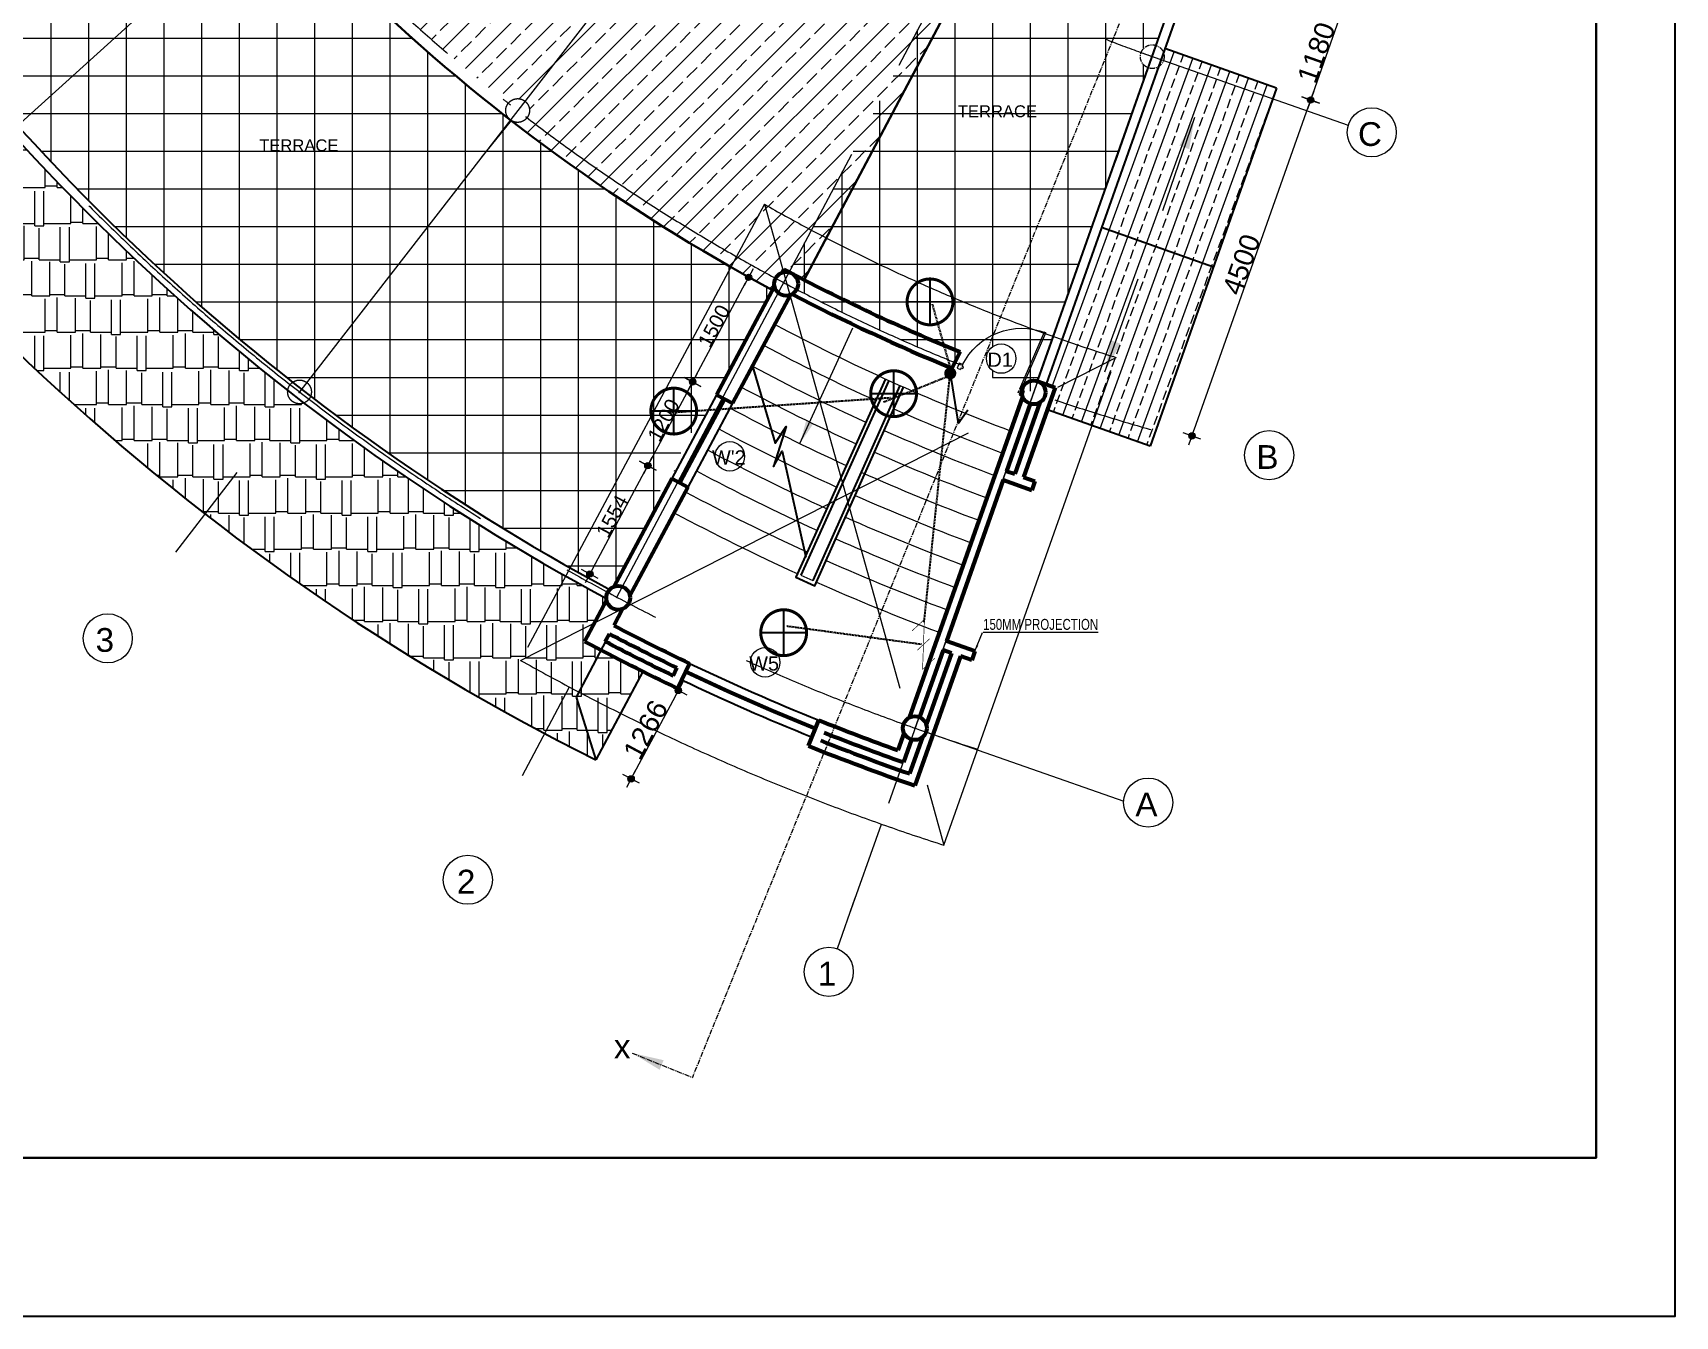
# Model space of a CAD drawing. Header units: millimetres. Extents: x -582 to 488037, y -1142837 to 903.
# Drawn here: x 435735 to 456500, y -1142837 to -1126622 of the extents above; entities that cross this region are included whole.
import ezdxf

# ---------------------------------------------------------------- set-up
doc = ezdxf.new("R2010")
doc.units = ezdxf.units.MM
doc.header["$PDMODE"] = 3
doc.linetypes.add('CENTERX2', pattern=[101.6, 63.5, -12.7, 12.7, -12.7])
doc.linetypes.add('DASHED', pattern=[19.05, 12.7, -6.35])
doc.layers.add('A New CL', color=7, linetype='CENTERX2', lineweight=13, true_color=0x18bbcd)
doc.layers.add('Pipe line', color=7, linetype='Continuous', lineweight=60, true_color=0x0070ff)
for name, color, linetype, lineweight in [('A_Wall 01', 7, 'Continuous', 53), ('COLUMN-HATCH', 1, 'Continuous', 53), ('Dim', 160, 'Continuous', 20), ('Dimension', 5, 'Continuous', 13), ('door', 62, 'Continuous', 18), ('dw', 92, 'Continuous', 15), ('furniture', 43, 'Continuous', 13), ('ha', 252, 'Continuous', 5), ('hatch', 9, 'Continuous', 0), ('hatch2', 252, 'Continuous', 18), ('railing', 220, 'Continuous', 25), ('stair', 20, 'Continuous', 20), ('T-TEXT', 1, 'Continuous', 15), ('WALL2', 1, 'Continuous', 25), ('window', 210, 'Continuous', 25)]:
    doc.layers.add(name, color=color, linetype=linetype, lineweight=lineweight)
doc.layers.add('E_Electrical Layout', color=210, linetype='Continuous')
doc.styles.add('Arial', font='arial.ttf')
doc.styles.get("Standard").update_dxf_attribs({"font": 'arial.ttf', "width": 0.75})
doc.dimstyles.new('A_ Detail', dxfattribs={"dimtxt": 250, "dimasz": 80, "dimexe": 75, "dimexo": 0, "dimgap": 4, "dimtad": 1, "dimdec": 0, "dimzin": 1, "dimdsep": 46, "dimtxsty": 'Arial', "dimblk": 'dot 2', "dimcen": 0.09375, "dimclrd": 5, "dimclre": 5, "dimclrt": 256, "dimadec": 0, "dimazin": 0, "dimtfac": 0.75, "dimtdec": 0, "dimtix": 1, "dimtmove": 1, "dimatfit": 3, "dimfxl": 75, "dimfxlon": 1, "dimtolj": 1, "dimtzin": 0, "dimlwd": 13, "dimlwe": 9, "dimarcsym": 0})
pattern_1 = [(0, (-69810, -65127.35), (0, 476.25), []), (90, (-69810, -65127.35), (-476.25, 3e-14), [])]
pattern_2 = [(70, (-69810, -65127.35), (-234.923155, 85.505036), []), (70, (-69650.04, -65052.76), (-234.923155, 85.505036), [120, -50])]
pattern_3 = [(0, (-69810, -65127.35), (971.55, 457.2), [228.6, -190.5, 266.7, -114.3, 342.9, -152.4]), (0, (-69581.4, -65108.3), (971.55, 457.2), [190.5, -723.9, 152.4, -228.6]), (0, (-69124.2, -65155.92), (971.55, 457.2), [114.3, -1181.1]), (90, (-69810, -65127.35), (-323.85, 457.2), [438.15, -1390.65]), (90, (-69581.4, -65127.35), (-323.85, 457.2), [428.625, -1400.175]), (90, (-69390.9, -65127.35), (-323.85, 457.2), [400.05, -1428.75]), (90, (-69124.2, -65155.92), (-323.85, 457.2), [438.15, -1390.65]), (90, (-69009.9, -65155.92), (-323.85, 457.2), [438.15, -1390.65]), (90, (-68667, -65127.35), (-323.85, 457.2), [419.1, -1409.7])]

# ---------------------------------------------------------------- blocks, each defined once
blk = doc.blocks.new('A$C115C1E31')
blk.add_circle((-22, 86), 150)
blk = doc.blocks.new('dot1')
at = {"layer": 'hatch'}
h = blk.add_hatch(color=256, dxfattribs=at)
edge = h.paths.add_edge_path()
edge.add_arc((0, 0), 1, 0, 360)
for p, q in [((0, 3), (0, -3)), ((3, 0), (-3, 0))]:
    blk.add_line(p, q, dxfattribs=at)
blk.add_circle((0, 0), 1, dxfattribs=at)
blk = doc.blocks.new('dot 2')
at = {"layer": 'hatch', "xscale": 0.5, "yscale": 0.5, "zscale": 0.5}
blk.add_blockref('dot1', (0, 0), dxfattribs=at)
blk = doc.blocks.new('d1')
at = {"layer": 'door'}
for p, q in [((46, 35), (46, 819)), ((46, 819), (69, 819)), ((69, 819), (69, 35)), ((46, 35), (46, 12)), ((69, 35), (46, 35)), ((46, 12), (69, 12)), ((854, 12), (831, 12)), ((854, 35), (854, 12)), ((46, -11), (69, -11)), ((46, -11), (46, -35)), ((854, -12), (831, -12)), ((854, -12), (854, -35))]:
    blk.add_line(p, q, dxfattribs=at)
blk.add_lwpolyline([(46, -35), (0, -35), (0, 35), (46, 35)], close=True, dxfattribs=at)
for points in [[(69, -11), (69, 12)], [(831, -12), (831, 12)], [(854, 35), (900, 35), (900, -35), (854, -35)]]:
    blk.add_lwpolyline(points, dxfattribs=at)
blk.add_arc((18, -17), 837, 2.7517, 88.0714, dxfattribs=at)
blk = doc.blocks.new('*D336')
at = {"layer": 'DEFPOINTS', "color": 0, "transparency": 16777216}
for p in [(443511, -1132090), (443813, -1132252), (443080, -1133622)]:
    blk.add_point(p, dxfattribs=at)
at = {"layer": 'Dimension', "color": 5, "lineweight": 9, "transparency": 16777216}
for p, q in [((443577, -1132126), (443445, -1132055)), ((442844, -1133496), (442712, -1133425))]:
    blk.add_line(p, q, dxfattribs=at)
at = {"layer": 'Dimension', "color": 5, "lineweight": 13, "transparency": 16777216}
blk.add_line((442816, -1133390), (443474, -1132161), dxfattribs=at)
at = {"layer": 'Dimension', "color": 5, "lineweight": 13, "transparency": 16777216, "xscale": 80, "yscale": 80, "zscale": 80}
for p, rotation in [((443511, -1132090), 61.85173283814558), ((442778, -1133460), 241.8517328381456)]:
    blk.add_blockref('dot 2', p, dxfattribs=dict(at, rotation=rotation))
at = {"layer": 'Dimension', "transparency": 16777216, "insert": (443060, -1132730), "char_height": 180, "attachment_point": 5, "rotation": 61.8517, "style": 'Arial'}
blk.add_mtext('\\A1;1554', dxfattribs=at)
blk = doc.blocks.new('*D337')
at = {"layer": 'DEFPOINTS', "color": 0, "transparency": 16777216}
for p in [(444077, -1131032), (444379, -1131194), (443813, -1132252)]:
    blk.add_point(p, dxfattribs=at)
at = {"layer": 'Dimension', "color": 5, "lineweight": 9, "transparency": 16777216}
for p, q in [((444144, -1131068), (444011, -1130997)), ((443577, -1132126), (443445, -1132055))]:
    blk.add_line(p, q, dxfattribs=at)
at = {"layer": 'Dimension', "color": 5, "lineweight": 13, "transparency": 16777216}
blk.add_line((443549, -1132020), (444040, -1131103), dxfattribs=at)
at = {"layer": 'Dimension', "color": 5, "lineweight": 13, "transparency": 16777216, "xscale": 80, "yscale": 80, "zscale": 80}
for p, rotation in [((444077, -1131032), 61.85173283771083), ((443511, -1132090), 241.8517328377108)]:
    blk.add_blockref('dot 2', p, dxfattribs=dict(at, rotation=rotation))
at = {"layer": 'Dimension', "transparency": 16777216, "insert": (443710, -1131516), "char_height": 180, "attachment_point": 5, "rotation": 61.8517, "style": 'Arial'}
blk.add_mtext('\\A1;1200', dxfattribs=at)
blk = doc.blocks.new('*D338')
at = {"layer": 'DEFPOINTS', "color": 0, "transparency": 16777216}
for p in [(444785, -1129710), (445087, -1129871), (444379, -1131194)]:
    blk.add_point(p, dxfattribs=at)
at = {"layer": 'Dimension', "color": 5, "lineweight": 13, "transparency": 16777216}
blk.add_line((444115, -1130962), (444747, -1129780), dxfattribs=at)
at = {"layer": 'Dimension', "color": 5, "lineweight": 9, "transparency": 16777216}
for p, q in [((444851, -1129745), (444719, -1129674)), ((444144, -1131068), (444011, -1130997))]:
    blk.add_line(p, q, dxfattribs=at)
at = {"layer": 'Dimension', "color": 5, "lineweight": 13, "transparency": 16777216, "xscale": 80, "yscale": 80, "zscale": 80}
for p, rotation in [((444785, -1129710), 61.85173283771083), ((444077, -1131032), 241.8517328377108)]:
    blk.add_blockref('dot 2', p, dxfattribs=dict(at, rotation=rotation))
at = {"layer": 'Dimension', "transparency": 16777216, "insert": (444347, -1130326), "char_height": 180, "attachment_point": 5, "rotation": 61.8517, "style": 'Arial'}
blk.add_mtext('\\A1;1500', dxfattribs=at)
blk = doc.blocks.new('*D347')
at = {"layer": 'DEFPOINTS', "color": 0, "transparency": 16777216}
for p in [(443449, -1134691), (443897, -1134931), (442852, -1135808)]:
    blk.add_point(p, dxfattribs=at)
at = {"layer": 'Dim', "color": 5, "lineweight": 13, "transparency": 16777216}
blk.add_line((443338, -1135977), (443860, -1135002), dxfattribs=at)
at = {"layer": 'Dim', "color": 5, "lineweight": 9, "transparency": 16777216}
for p, q in [((443831, -1134896), (443964, -1134967)), ((443234, -1136012), (443366, -1136083))]:
    blk.add_line(p, q, dxfattribs=at)
at = {"layer": 'Dim', "color": 5, "lineweight": 13, "transparency": 16777216, "xscale": 80, "yscale": 80, "zscale": 80}
for p, rotation in [((443897, -1134931), 61.85173284647227), ((443300, -1136048), 241.8517328464723)]:
    blk.add_blockref('dot 2', p, dxfattribs=dict(at, rotation=rotation))
at = {"layer": 'Dim', "transparency": 16777216, "insert": (443483, -1135427), "char_height": 250, "attachment_point": 5, "rotation": 61.8517, "style": 'Arial'}
blk.add_mtext('\\A1;1266', dxfattribs=at)
blk = doc.blocks.new('*D348')
at = {"layer": 'DEFPOINTS', "color": 0, "transparency": 16777216}
for p in [(451461, -1127319), (451891, -1127471), (448663, -1131103)]:
    blk.add_point(p, dxfattribs=at)
at = {"layer": 'Dim', "color": 5, "lineweight": 9, "transparency": 16777216}
for p, q in [((451820, -1127446), (451962, -1127496)), ((450321, -1131689), (450462, -1131739))]:
    blk.add_line(p, q, dxfattribs=at)
at = {"layer": 'Dim', "color": 5, "lineweight": 13, "transparency": 16777216}
blk.add_line((450418, -1131638), (451865, -1127546), dxfattribs=at)
at = {"layer": 'Dim', "color": 5, "lineweight": 13, "transparency": 16777216, "xscale": 80, "yscale": 80, "zscale": 80}
for p, rotation in [((451891, -1127471), 70.53016339923839), ((450391, -1131714), 250.5301633992384)]:
    blk.add_blockref('dot 2', p, dxfattribs=dict(at, rotation=rotation))
at = {"layer": 'Dim', "transparency": 16777216, "insert": (451017, -1129549), "char_height": 250, "attachment_point": 5, "rotation": 70.5302, "style": 'Arial'}
blk.add_mtext('\\A1;4500', dxfattribs=at)
blk = doc.blocks.new('*D349')
at = {"layer": 'DEFPOINTS', "color": 0, "transparency": 16777216}
for p in [(451204, -1125976), (452285, -1126358), (451461, -1127319)]:
    blk.add_point(p, dxfattribs=at)
at = {"layer": 'Dim', "color": 5, "lineweight": 13, "transparency": 16777216}
blk.add_line((451918, -1127396), (452258, -1126434), dxfattribs=at)
at = {"layer": 'Dim', "color": 5, "lineweight": 9, "transparency": 16777216}
for p, q in [((452214, -1126333), (452355, -1126383)), ((451820, -1127446), (451962, -1127496))]:
    blk.add_line(p, q, dxfattribs=at)
at = {"layer": 'Dim', "color": 5, "lineweight": 13, "transparency": 16777216, "xscale": 80, "yscale": 80, "zscale": 80}
for p, rotation in [((452285, -1126358), 70.53016339923839), ((451891, -1127471), 250.5301633992384)]:
    blk.add_blockref('dot 2', p, dxfattribs=dict(at, rotation=rotation))
at = {"layer": 'Dim', "transparency": 16777216, "insert": (451964, -1126871), "char_height": 250, "attachment_point": 5, "rotation": 70.5302, "style": 'Arial'}
blk.add_mtext('\\A1;1180', dxfattribs=at)
blk = doc.blocks.new('mb')
at = {"const_width": 20}
blk.add_lwpolyline([(18, 151, -0.887546), (18, -151, -1.126702), (18, 151, -0.226057)], format="xyb", dxfattribs=at)
at = {"const_width": 12.5}
for points in [[(0, -151), (0, 151)], [(-151, 0), (151, 0)]]:
    blk.add_lwpolyline(points, dxfattribs=at)
blk = doc.blocks.new('A$C08380FCA')
blk.add_blockref('mb', (162, 162))
blk = doc.blocks.new('sw2')
at = {"const_width": 3}
for points in [[(-240, 0), (-183.4, -56.6)], [(-240, 0), (0, 0)], [(-148.3, 28.3), (-91.7, -28.3)], [(-56.6, 56.6), (0, 0)]]:
    blk.add_lwpolyline(points, dxfattribs=at)
blk = doc.blocks.new('A$C1FE928F8')
blk.add_blockref('sw2', (241.1, 57.6))
blk = doc.blocks.new('A$C084274A9')
for p, q in [((49.5, 235), (0, 185.5)), ((49.5, 25), (49.5, 235))]:
    blk.add_line(p, q)
at = {"const_width": 25}
blk.add_lwpolyline([(49.5, 12.5, 1), (49.5, 37.5, 1)], format="xyb", close=True, dxfattribs=at)

msp = doc.modelspace()

# ---------------------------------------------------------------- hatches: boundary and pattern name
at = {"layer": 'ha'}
h = msp.add_hatch(dxfattribs=at)
h.set_pattern_fill('NET', color=256, scale=150, style=0)
h.set_pattern_definition(pattern_1)
h.paths.add_polyline_path([(445087, -1129871.5, -0.0419951), (441782.1, -1127728.7), (441408.1, -1128191.7), (439198.8, -1131040.3, -0.2318052), (439256.9, -1131158.8, -0.0918414), (439246.9, -1131212.6, 0.0405681), (443029.8, -1133655.5, -0.1023465), (443080.4, -1133621.9), (443695.6, -1132471.9), (443643, -1132443.1), (444099.6, -1131610.9), (444143.5, -1131634.9)])
h.paths.add_polyline_path([(438738.9, -1124907.2), (435622.5, -1127722.8, -0.1857696), (435661.2, -1127823.4, -0.136524), (435639.6, -1127900.9, 0.0415416), (439020, -1131036.6, -0.3306878), (439198.8, -1131040.3), (441772.8, -1127721.5, -0.0441293), (438738.9, -1124907.2)])
h.paths.add_polyline_path([(436246.1, -1121604.3, -0.0064161), (435933.3, -1121088.9), (436003.9, -1121047.3, -0.2828255), (435865.4, -1120973), (433747.8, -1122205.1, -0.1325033), (433768.1, -1122280.6, -0.2573774), (433698.2, -1122407.4, 0.0064089), (434045.1, -1122979)])
h.paths.add_polyline_path([(434041.6, -1116585.3, -0.4208897), (433848.8, -1116491.1), (433144.1, -1116722.6, 0.0000516), (433145.7, -1116727.4), (431525.8, -1117259.4, -0.0711207), (431531.8, -1117301.4, -0.3140656), (431433.7, -1117442.2, 0.0495676), (433547.4, -1122148.3, -0.4036464), (433747.8, -1122205.1), (435865.4, -1120973, -0.1325033), (435845.1, -1120897.6, -0.267914), (435920.1, -1120767.7, -0.049231)])
h.paths.add_polyline_path([(432857.4, -1111779.2, -0.1684765), (432812.6, -1111691.7), (432075.1, -1111771.4, 0.0523975), (433144.1, -1116722.6), (433848.8, -1116491.1, -0.0800774), (433841.2, -1116444, -0.0956408), (433852, -1116388.2, -0.0503869)])
h.paths.add_polyline_path([(438568, -1127929.1), (439628.1, -1127929.1), (439628.1, -1128159.2), (438568, -1128159.2)], flags=24)
h = msp.add_hatch(dxfattribs=at)
h.set_pattern_fill('NET', color=256, scale=150, style=0)
h.set_pattern_definition(pattern_1)
h.paths.add_polyline_path([(432595.7, -1123890.2, 0.0440843), (435543.1, -1127794.6), (438738.9, -1124907.2, -0.0440843), (436248.3, -1121607.8)])
h = msp.add_hatch(dxfattribs=at)
h.set_pattern_fill('NET', color=256, scale=150, style=0)
h.set_pattern_definition(pattern_1)
h.paths.add_polyline_path([(447525.3, -1125899.4, 0.0322243), (449747.8, -1126871, -0.4019036), (449934.1, -1126779.2), (451334, -1122819.2, -0.3964208), (451245.9, -1122633.5, -0.0306448), (449636, -1121930.8, -0.0521969), (449618, -1121956.4)])
h.paths.add_polyline_path([(447472.6, -1125872.1, -0.4222182), (447266.8, -1125934.2), (445227.7, -1129776.5, 0.0370343), (448388.9, -1131164.9), (449838.8, -1127063.7, -0.3178439), (449738.8, -1126922.2, -0.0873925), (449747.8, -1126871, -0.0330131)])
h.paths.add_polyline_path([(448164.8, -1130737.6, -1), (447792.5, -1130737.6, -1)], flags=16)
h.paths.add_polyline_path([(447792.6, -1130616.4), (448138.5, -1130616.4), (448138.5, -1130887.1), (447792.6, -1130887.1)], flags=24)
h.paths.add_polyline_path([(447400.6, -1127498.3), (448460.7, -1127498.3), (448460.7, -1127728.4), (447400.6, -1127728.4)], flags=24)
at = {"layer": 'hatch2'}
h = msp.add_hatch(dxfattribs=at)
h.set_pattern_fill('JIS_STN_2.5', color=30, scale=150, style=0)
h.set_pattern_definition([(45, (-69810, -65127.35), (-265.16504, 265.16504), []), (45, (-69545.25, -65127.35), (-265.16504, 265.16504), [180, -75])])
h.paths.add_polyline_path([(440062.7, -1119220.3, -0.1404915), (440039.9, -1119140.9, -0.2598066), (440111, -1119013.3, -0.0038649), (439960.6, -1118763.9, -0.1771701), (439859.2, -1118782.4), (438843.7, -1119373.2), (436062.5, -1121012.8, 0.0048093), (436294.2, -1121397.3, -0.4132736), (436500.5, -1121445.3)], flags=17)
h.paths.add_polyline_path([(440270, -1119267.7, -0.5904524), (440039.9, -1119140.9, -0.2598066), (440111, -1119013.3, -0.0038649), (439960.6, -1118763.9, -0.1771701), (439859.2, -1118782.4), (438843.7, -1119373.2), (435933.3, -1121088.9, 0.0505596), (438738.9, -1124907.2), (442078, -1121890.5, -0.1857754), (442039.3, -1121790, -0.2134819), (442089.3, -1121678.1, -0.0401432)])
h.paths.add_polyline_path([(436523.3, -1121524.8, -1), (436223.3, -1121524.8, -1)], flags=16)
h.paths.add_polyline_path([(444530.6, -1124165.6, -0.2318052), (444472.6, -1124047.1, -0.1680688), (444504.6, -1123954.4, -0.0401429), (442290.5, -1121900.7, -0.415776), (442078, -1121890.5), (438961.5, -1124706.1, -0.1857754), (439000.2, -1124806.7, -0.2112755), (438951.2, -1124917.7, 0.0409099), (441746.5, -1127510.6, -0.4132733), (441956.6, -1127484.4)])
h.paths.add_polyline_path([(447267.3, -1125934.4, -0.2736834), (447189.5, -1125803, -0.1248017), (447207.6, -1125731.5, -0.0390217), (444741.7, -1124138.2, -0.4161191), (444530.6, -1124165.6), (441956.6, -1127484.4, -0.2318052), (442014.7, -1127603, -0.1656023), (441983.5, -1127694.5, 0.0401359), (445126.9, -1129722.7, -0.1765189), (445203.3, -1129654), (445228.5, -1129606.9, 0.000854), (445298.4, -1129644.2)])
h.paths.add_polyline_path([(441983.5, -1127694.5, -0.3922377), (441782.4, -1127728.4), (441782.1, -1127728.7, 0.0419951), (445087, -1129871.5), (445112.4, -1129823.9, -0.0515163), (445109.3, -1129793.2, -0.1230066), (445126.9, -1129722.7, -0.0401359)])
h.paths.add_polyline_path([(447525.3, -1125899.4, -0.000788), (447472.6, -1125872.1, -0.4211186), (447267.3, -1125934.4), (445298.4, -1129644.2, 0.0022803), (445485.7, -1129742.5)])
h.paths.add_polyline_path([(438568, -1127929.1), (439628.1, -1127929.1), (439628.1, -1128159.2), (438568, -1128159.2)], flags=9)
h = msp.add_hatch(dxfattribs=at)
h.set_pattern_fill('AR-RSHKE', color=30, scale=1.5, style=0)
h.set_pattern_definition(pattern_3)
h.paths.add_polyline_path([(431507.4, -1124564.1), (430529.8, -1124331.7, 0.0060012), (430901.3, -1124942.7)])
h.paths.add_polyline_path([(433149.5, -1124954.5), (431507.4, -1124564.1), (430901.3, -1124942.7, 0.0441315), (434063.3, -1129131.5), (435399.9, -1127924, -0.1857813), (435361.2, -1127823.4, -0.0749685), (435367.8, -1127779.2, -0.0321979)])
h.paths.add_polyline_path([(435540.7, -1127970.5, -0.2644219), (435399.9, -1127924), (434063.3, -1129131.5, 0.0441309), (437911.2, -1132700.4), (439014.9, -1131277.4, -0.2318052), (438956.9, -1131158.8, -0.0307375), (438958, -1131140.4, -0.0418162)])
h.paths.add_polyline_path([(442049.8, -1133243.3, -0.0312123), (439161.7, -1131298.4, -0.2644279), (439014.9, -1131277.4), (437911.2, -1132700.4, 0.0429746), (442204.2, -1135474.5), (442546.1, -1134830.1)])
h.paths.add_polyline_path([(442546.1, -1134830.1), (442204.2, -1135474.5, 0.0061157), (442852, -1135808.1)])
h = msp.add_hatch(dxfattribs=at)
h.set_pattern_fill('JIS_STN_2.5', color=30, scale=100, angle=25, style=0)
h.set_pattern_definition(pattern_2)
h.paths.add_polyline_path([(451413.8, -1127453.8), (451461.4, -1127319.1), (450047.2, -1126819.2), (450029.3, -1126869.8, -0.1737779), (450030.7, -1126971)])
h.paths.add_polyline_path([(451413.8, -1127453.8), (450030.7, -1126971, -0.1783785), (449965.1, -1127051.4), (449247.3, -1129081.8), (450661.5, -1129581.8)])
h = msp.add_hatch(dxfattribs=at)
h.set_pattern_fill('JIS_STN_2.5', color=30, scale=100, angle=25, style=0)
h.set_pattern_definition(pattern_2)
h.paths.add_polyline_path([(450661.5, -1129581.8), (449247.3, -1129081.8), (448547.3, -1131061.9), (448662.8, -1131102.7), (448613.2, -1131242.9, 0.0147704), (449930.2, -1131650.5)])
h.paths.add_polyline_path([(448613.2, -1131242.9), (448562.9, -1131385.3), (449861.6, -1131844.5), (449930.2, -1131650.5, -0.0147704)])
h = msp.add_hatch(dxfattribs=at)
h.set_pattern_fill('AR-RSHKE', color=30, scale=1.5, style=0)
h.set_pattern_definition(pattern_3)
h.paths.add_polyline_path([(442989.5, -1133791.7, -0.0390897), (442986.5, -1133768.5, -0.0096182), (442049.8, -1133243.3), (442546.1, -1134830.1), (442797.7, -1134356.2, -0.0008514), (442711.9, -1134310.5)])
h.paths.add_polyline_path([(442546.1, -1134830.1), (442852, -1135808.1), (443449.4, -1134691.5, -0.0064243), (442797.7, -1134356.2)])

# ---------------------------------------------------------------- linework, layer by layer
at = {"layer": 'A New CL', "ltscale": 100}
for p, q in [((447743.8, -1116771.6), (432938.1, -1130148.1)), ((449212.3, -1118129.1), (436878.4, -1134032.1)), ((450849.8, -1119182.3), (441370.9, -1137044.3)), ((452385.5, -1119860.1), (445903.8, -1138194.5)), ((452055.3, -1120793.9), (445903.8, -1138194.5)), ((449745.1, -1126871.3), (452367.3, -1127786.6)), ((441782.5, -1127728.3), (441405.3, -1128195.1)), ((447025.8, -1135455.7), (449527.2, -1136329.5)), ((447025.8, -1135455.7), (449527.2, -1136329.5))]:
    msp.add_line(p, q, dxfattribs=at)
at = {"layer": 'A New CL', "color": 30}
msp.add_line((451874.8, -1120576.9), (444073.7, -1139821.4), dxfattribs=at)
at = {"layer": 'A New CL', "color": 5, "ltscale": 100}
for p, q in [((444986.1, -1128788.1), (447254.3, -1136886.8)), ((441902.8, -1134551), (449433, -1130724.2))]:
    msp.add_line(p, q, dxfattribs=at)
msp.add_lwpolyline([(444986.1, -1128788.1), (441902.8, -1134551, 0.0502496), (447254.3, -1136886.8), (449433, -1130724.2, -0.0533592)], format="xyb", close=True, dxfattribs=at)
at = {"layer": 'A New CL'}
msp.add_circle((449888.8, -1126922.2), 150, dxfattribs=at)
at = {"layer": 'A New CL', "ltscale": 100}
for centre in [(441864.7, -1127603), (439106.9, -1131158.8)]:
    msp.add_circle(centre, 150, dxfattribs=at)
for centre, radius, start, end in [((456168, -1109160.6), 23338.9, 157.6902, 257.35192), ((456168, -1109160.6), 27838.9, 162.15399, 252.25408), ((456166.7, -1109160.6), 18837.7, 155.89061, 250.53597), ((456168, -1109160.6), 23338.9, 231.62705, 231.92019)]:
    msp.add_arc(centre, radius, start, end, dxfattribs=at)
at = {"layer": 'A_Wall 01'}
for p, q in [((445228.5, -1129606.9), (445203.3, -1129654)), ((445112.4, -1129823.9), (444379.5, -1131193.8)), ((445315.2, -1129932.4), (444582.3, -1131302.3)), ((447457.9, -1130651.5), (447353.7, -1130857.5)), ((448438.9, -1131023.6), (448662.8, -1131102.7)), ((444379.5, -1131193.8), (444582.3, -1131302.3)), ((448249.8, -1131221), (446816, -1135276.6)), ((448662.8, -1131102.7), (448262.4, -1132235.3)), ((448346, -1131308.7), (448045.5, -1132158.7)), ((448468.6, -1131292), (448149.2, -1132195.3)), ((443813.4, -1132251.9), (443080.4, -1133621.9)), ((443813.4, -1132251.9), (444016.2, -1132360.4)), ((448005.5, -1132271.8), (447285.5, -1134308.5)), ((448005.5, -1132271.8), (448365.7, -1132399.1)), ((448045.5, -1132158.7), (448149.2, -1132195.3)), ((448262.4, -1132235.3), (448405.7, -1132286)), ((448405.7, -1132286), (448365.7, -1132399.1)), ((444016.2, -1132360.4), (443283.2, -1133730.4)), ((442989.5, -1133791.7), (442711.9, -1134310.5)), ((443192.3, -1133900.2), (443080.3, -1134109.6)), ((442970.9, -1134312), (443024.5, -1134215.9)), ((447645.7, -1134435.8), (447285.5, -1134308.5)), ((443886.6, -1134904.7), (444037.3, -1134588.8)), ((447245.5, -1134421.6), (446945.9, -1135269.1)), ((447349.2, -1134458.3), (447032.8, -1135353.2)), ((447462.4, -1134498.3), (447146, -1135393.2)), ((447349.2, -1134458.3), (447245.5, -1134421.6)), ((447605.7, -1134548.9), (447462.4, -1134498.3)), ((447645.7, -1134435.8), (447605.7, -1134548.9)), ((443830.1, -1134744.5), (443877.4, -1134645.2)), ((445541.8, -1135631), (445672.3, -1135306.2)), ((447146, -1135393.2), (446885, -1136131.5)), ((446749.9, -1135463.6), (446671.4, -1135685.6)), ((446846.1, -1135551.3), (446744.5, -1135838.9)), ((446984.2, -1135520.8), (446821, -1135982.4))]:
    msp.add_line(p, q, dxfattribs=at)
for centre, radius, start, end in [((456168, -1109160.6), 23188.9, 241.85167, 247.93762), ((456168, -1109160.6), 23418.9, 242.44496, 247.89067), ((456170.4, -1109161.3), 28173.9, 242.31447, 244.4912), ((456170.4, -1109161.3), 28523.9, 241.84678, 244.4912), ((456170.4, -1109161.3), 28403.9, 242.30879, 244.24914), ((456170.4, -1109161.3), 28293.9, 242.31447, 244.2482), ((456170.4, -1109161.3), 28173.9, 248.12274, 250.29629), ((456170.4, -1109161.3), 28523.9, 248.12274, 251.00221), ((456170.4, -1109161.3), 28403.9, 248.36481, 250.78231), ((456170.4, -1109161.3), 28293.9, 248.36575, 250.54029)]:
    msp.add_arc(centre, radius, start, end, dxfattribs=at)
at = {"layer": 'DEFPOINTS'}
msp.add_lwpolyline([(424800, -1142837.3), (456500, -1142837.3), (456500, -1098837.3), (424800, -1098837.3)], close=True, dxfattribs=at)
at = {"layer": 'Dimension'}
for centre, radius in [((452663.5, -1127878.9), 310.3), ((447978.7, -1130737.6), 186.2), ((451366.9, -1131958), 310.3), ((444548.2, -1131972.9), 186.2), ((436682.2, -1134272.4), 310.3), ((444994.1, -1134576.6), 186.2), ((449836.9, -1136348), 310.3), ((441235.4, -1137323.4), 310.3), ((445798.7, -1138486.4), 310.3)]:
    msp.add_circle(centre, radius, dxfattribs=at)
at = {"layer": 'dw'}
msp.add_line((443813.4, -1132251.9), (444016.2, -1132360.4), dxfattribs=at)
at = {"layer": 'dw', "lineweight": 30}
msp.add_lwpolyline([(425800, -1140837.3), (455500, -1140837.3), (455500, -1099837.3), (425800, -1099837.3)], close=True, dxfattribs=at)
at = {"layer": 'E_Electrical Layout', "linetype": 'DASHED'}
for p, q in [((447350, -1130900), (447110, -1130050)), ((447370, -1130940), (446490, -1131290)), ((447330, -1130920), (447000, -1134070)), ((443780, -1131420), (446580, -1131230)), ((446970, -1134350), (445270, -1134120))]:
    msp.add_line(p, q, dxfattribs=at)
at = {"layer": 'furniture'}
msp.add_arc((453241.4, -1115005.6), 19553.9, 241.26603, 241.33335, dxfattribs=at)
at = {"layer": 'railing', "lineweight": 30}
msp.add_line((449688.7, -1121823), (445485.7, -1129742.5), dxfattribs=at)
at = {"layer": 'railing'}
for p, q in [((451382.3, -1122682.6), (448434.2, -1131021.9)), ((451535.6, -1122609), (448547.3, -1131061.9)), ((451461.4, -1127319.1), (450047.2, -1126819.2)), ((451461.4, -1127319.1), (449861.6, -1131844.5)), ((450661.5, -1129581.8), (449247.3, -1129081.8)), ((446560, -1131015.2), (445446.5, -1133474.9)), ((446696.8, -1131076.6), (445598.2, -1133543)), ((449861.6, -1131844.5), (448562.9, -1131385.3)), ((443024.5, -1134215.9), (442604.4, -1135016.5)), ((443449.4, -1134691.5), (442852, -1135808.1)), ((442604.4, -1135016.5), (442852, -1135808.1))]:
    msp.add_line(p, q, dxfattribs=at)
for points in [[(444833.9, -1130834.3), (445121.4, -1131805.6), (445261.1, -1131594.1), (445101.2, -1132102.6), (445209.3, -1131906.8), (445508.2, -1133245.1)], [(446514.5, -1130994.5), (445380.3, -1133500), (445623.4, -1133609.2), (446742.5, -1131096.9)]]:
    msp.add_lwpolyline(points, dxfattribs=at)
at = {"layer": 'railing', "lineweight": 30}
msp.add_arc((456168, -1109160.6), 23488.9, 210.51929, 241.85168, dxfattribs=at)
at = {"layer": 'railing'}
for centre, radius, start, end in [((456168, -1109160.6), 27915.9, 211.75367, 241.8238), ((456168, -1109160.6), 27795.9, 212.00001, 241.8238), ((456165.6, -1109159.9), 29788.9, 210.61791, 243.45301)]:
    msp.add_arc(centre, radius, start, end, dxfattribs=at)
at = {"layer": 'stair'}
msp.add_lwpolyline([(445790.3, -1132715.5), (445446.5, -1133474.9), (445598.2, -1133543), (446696.8, -1131076.6)], dxfattribs=at)
for radius, start, end in [(24999.9, 241.95048, 249.45349), (25299.9, 241.95484, 245.53171), (25599.9, 241.95363, 245.53304), (25899.9, 241.95245, 245.53434), (26199.9, 241.9513, 245.5356), (25299.9, 246.10196, 249.46626), (26499.9, 241.95017, 245.53684), (25599.9, 246.10063, 249.47873), (26799.9, 241.94907, 245.53805), (25899.9, 246.09933, 249.49091), (27099.9, 241.94799, 245.53924), (26199.9, 245.98872, 249.50281), (27399.9, 241.94693, 245.54039), (26499.9, 246.09683, 249.51444), (27699.9, 241.9459, 245.54153), (26799.9, 246.09562, 249.52582), (27099.9, 246.09444, 249.53694), (27399.9, 246.09328, 249.54781), (27699.9, 246.09215, 249.55845)]:
    msp.add_arc((456869.7, -1108240.1), radius, start, end, dxfattribs=at)
at = {"layer": 'window'}
for p, q in [((444379.5, -1131193.8), (443813.4, -1132251.9)), ((444582.3, -1131302.3), (444016.2, -1132360.4))]:
    msp.add_line(p, q, dxfattribs=at)
at = {"layer": 'window', "const_width": 50}
msp.add_lwpolyline([(444480.9, -1131248.1), (443914.8, -1132306.2)], dxfattribs=at)
msp.add_lwpolyline([(443987.8, -1134692.6, 0.0158469), (445629.4, -1135413)], format="xyb", dxfattribs=at)
at = {"layer": 'window'}
for radius in [28173.9, 28403.9]:
    msp.add_arc((456170.4, -1109161.3), radius, 244.4912, 248.12274, dxfattribs=at)

# ---------------------------------------------------------------- block references
at = {"layer": 'COLUMN-HATCH'}
for p in [(445281.5, -1129879), (448411.1, -1131250.7), (443158.6, -1133846.8), (446908.8, -1135492.7)]:
    msp.add_blockref('A$C115C1E31', p, dxfattribs=at)
at = {"layer": 'E_Electrical Layout', "xscale": 1.905, "yscale": 1.905, "zscale": 1.905}
for p in [(446770, -1130329.8), (446310, -1131489.8), (443530, -1131709.8), (444920, -1134509.8)]:
    msp.add_blockref('A$C08380FCA', p, dxfattribs=at)
at = {"layer": 'E_Electrical Layout'}
for name, p, xscale, yscale, zscale, rotation in [('A$C084274A9', (447472, -1130824.9), 3.047999999999999, 3.047999999999999, 3.047999999999999, 188.8284395598778), ('A$C1FE928F8', (446855.4, -1134025.2), 2.6416, 2.6416, 2.6416, 267.9299693469588)]:
    msp.add_blockref(name, p, dxfattribs=dict(at, xscale=xscale, yscale=yscale, zscale=zscale, rotation=rotation))
at = {"layer": 'WALL2', "xscale": -1, "rotation": 336.5845043616021}
msp.add_blockref('d1', (448261.3, -1131183.5), dxfattribs=at)

# ---------------------------------------------------------------- texts
at = {"layer": 'Pipe line', "color": 5, "attachment_point": 5, "style": 'Arial'}
for s, insert, char_height in [('TERRACE', (447930.6, -1127613.3), 150), ('C', (452641.6, -1127902.5), 300), ('TERRACE', (439098, -1128044.2), 150), ('D1', (447965.5, -1130751.8), 180), ("W'2", (444535, -1131987), 180), ('B', (451345, -1131981.5), 300), ('3', (436645.2, -1134295.2), 300), ('W5', (444980.9, -1134590.7), 180), ('A', (449815, -1136371.5), 300), ('2', (441213.4, -1137346.9), 300), ('1', (445776.8, -1138510), 300), ('x', (443187, -1139429.6), 300)]:
    msp.add_mtext(s, dxfattribs=dict(at, insert=insert, char_height=char_height))
at = {"layer": 'T-TEXT', "ltscale": 0.005, "insert": (447750, -1134097.3), "char_height": 138, "attachment_point": 4}
msp.add_mtext('\\pi-414,l414,t414;{\\L\\C7;150MM PROJECTION}', dxfattribs=at)

# ---------------------------------------------------------------- dimensions: what is measured, and where the dimension line sits
at = {"layer": 'Dim'}
for base, p1, p2, picture, middle in [((452284.6, -1126358.1), (451461.4, -1127319.1), (451204.3, -1125976.2), '*D349', (451963.8, -1126870.7)), ((451891.2, -1127471), (448662.8, -1131102.7), (451461.4, -1127319.1), '*D348', (451017.1, -1129548.5))]:
    dim = msp.add_linear_dim(base=base, p1=p1, p2=p2, angle=250.53016, dimstyle='A_ Detail', dxfattribs=at)
    dim.commit()
    dim.dimension.update_dxf_attribs({"geometry": picture, "text_midpoint": middle})
dim = msp.add_aligned_dim(p1=(442852, -1135808.1), p2=(443449.4, -1134691.5), distance=-508.1, dimstyle='A_ Detail', dxfattribs=at)
dim.commit()
dim.dimension.update_dxf_attribs({"geometry": '*D347', "text_midpoint": (443482.7, -1135427.4)})
at = {"layer": 'Dimension'}
for base, p1, p2, picture, middle in [((444784.9, -1129709.9), (444379.5, -1131193.8), (445087, -1129871.5), '*D338', (444346.6, -1130325.8)), ((444077.4, -1131032.2), (443813.4, -1132251.9), (444379.5, -1131193.8), '*D337', (443709.8, -1131516))]:
    dim = msp.add_linear_dim(base=base, p1=p1, p2=p2, angle=241.85173, dimstyle='A_ Detail', override={"dimtxt": 180}, dxfattribs=at)
    dim.commit()
    dim.dimension.update_dxf_attribs({"geometry": picture, "text_midpoint": middle})
dim = msp.add_aligned_dim(p1=(443080.4, -1133621.9), p2=(443813.4, -1132251.9), distance=342.6, dimstyle='A_ Detail', override={"dimtxt": 180}, dxfattribs=at)
dim.commit()
dim.dimension.update_dxf_attribs({"geometry": '*D336', "text_midpoint": (443060.3, -1132730)})

# ---------------------------------------------------------------- leaders
at = {"layer": 'A New CL', "color": 30}
msp.add_leader([(443314.6, -1139513.6), (444073.7, -1139821.4)], dimstyle='A_ Detail', override={"dimasz": 400, "dimgap": 4, "dimtad": 0, "dimfxlon": 1, "dimarcsym": 1}, dxfattribs=at)
at = {"layer": 'A_Wall 01'}
msp.add_leader([(447645.7, -1134435.8), (447743, -1134198.6)], dimstyle='A_ Detail', override={"dimgap": 4, "dimtad": 0, "dimfxl": 550, "dimfxlon": 1, "dimarcsym": 1}, dxfattribs=at)
at = {"layer": 'dw'}
for points in [[(450424.7, -1127691.5), (450016.5, -1128869.6)], [(449289.3, -1130903.3), (449712.2, -1129730.4)]]:
    msp.add_leader(points, dimstyle='A_ Detail', override={"dimasz": 400, "dimgap": 4, "dimtad": 0, "dimfxlon": 1, "dimarcsym": 1}, dxfattribs=at)
at = {"layer": 'railing'}
msp.add_leader([(445433.7, -1131812.4), (446103.5, -1130347.2)], dimstyle='A_ Detail', override={"dimasz": 300, "dimtad": 0, "dimfxl": 550, "dimfxlon": 1, "dimarcsym": 1}, dxfattribs=at)

doc.saveas('drawing.dxf')
